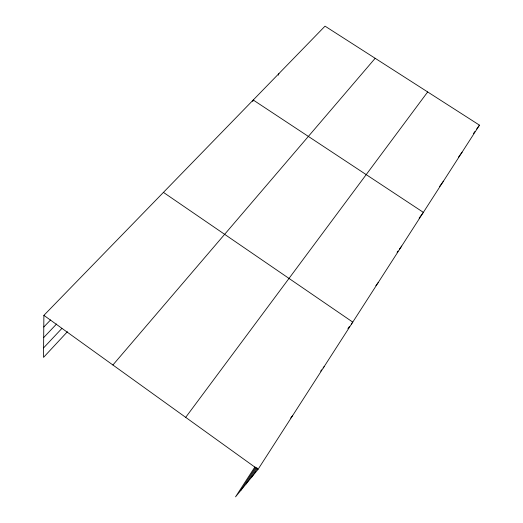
<?xml version="1.0" encoding="UTF-8"?>
<svg xmlns="http://www.w3.org/2000/svg" width="523" height="523" viewBox="0 0 523 523"><rect width="100%" height="100%" fill="white"/><g stroke="black" fill="none" stroke-linecap="round" stroke-linejoin="round"><path stroke-width="0.78" d="M254.963 466.856L235.54 496.85L258.029 469.386L479.473 125.154L325.031 26.15L43.886 315.356L43.527 357.379L67.408 331.732M252.72 101.54L253.23 100.011L423.369 212.371L419.119 218.169M278.328 75.162L278.877 73.632M251.779 477.022L257.519 468.111M240.613 490.652L255.682 467.353M246.13 483.919L256.675 467.582M473.478 133.489L474.864 131.567M476.708 129.004L479.473 125.154M458.429 157.24L462.097 152.167M439.614 186.43L443.445 181.161M397.075 252.315L398.003 251.06M399.389 249.183L401.703 246.052M185.691 417.354L427.677 91.95M375.867 285.702L378.247 282.512M347.893 328.562L349.357 326.627M351.306 324.051L352.77 322.116L163.431 192.386M320.664 371.14L321.652 369.853M323.136 367.93L324.123 366.649M290.71 418.014L292.684 415.517M112.903 364.995L375.174 58.295M43.605 347.867L61.864 328.451M43.697 337.551L56.562 324.005M43.788 327.006L50.581 319.932M43.886 315.356L258.029 469.386"/></g></svg>
